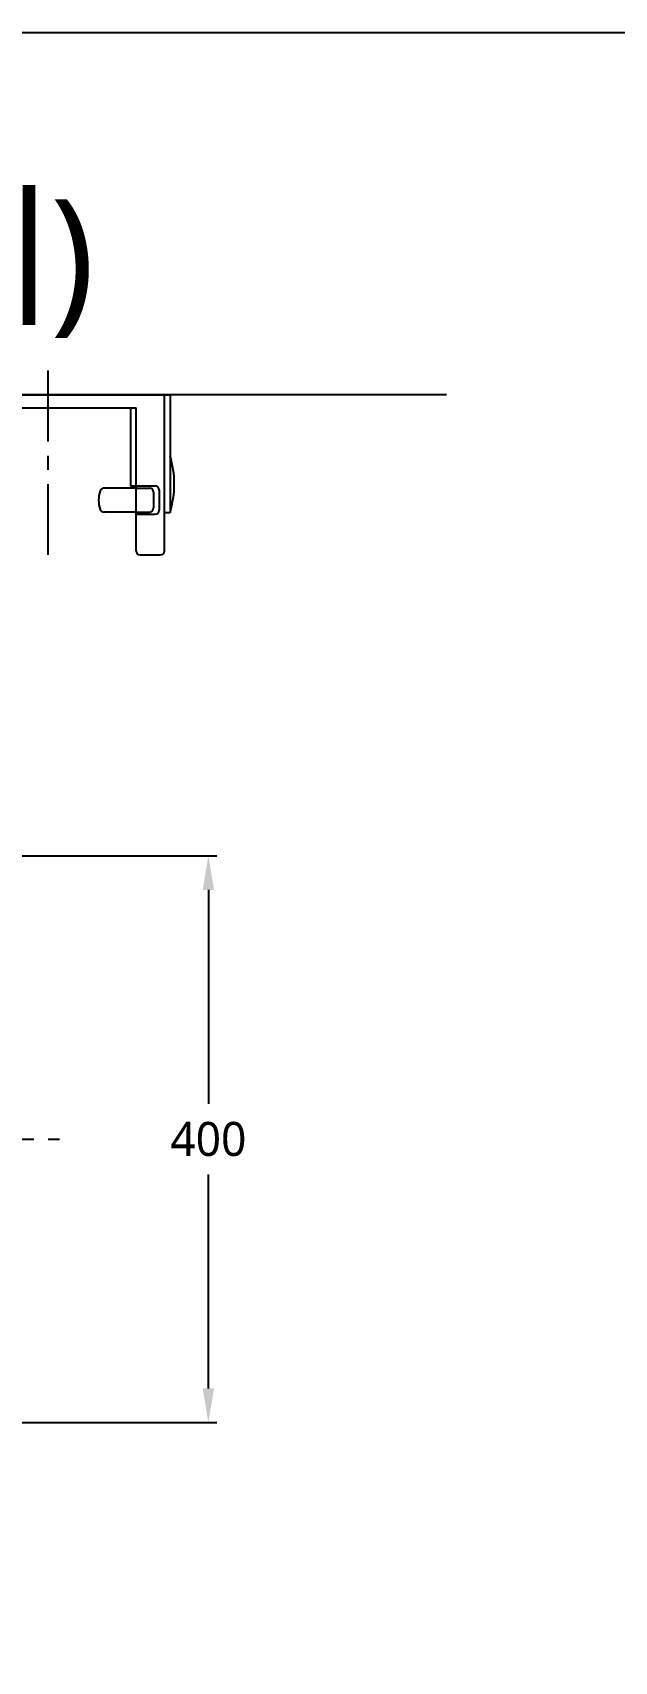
# Model space of a CAD drawing. Extents: x 2759 to 9191, y -64 to 2464.
# Drawn here: x 7264 to 7674, y 1315 to 2464 of the extents above; entities that cross this region are included whole.
import ezdxf

# ---------------------------------------------------------------- set-up
doc = ezdxf.new("R2010")
doc.units = 0
doc.header["$LTSCALE"] = 20
doc.header["$MEASUREMENT"] = 0
doc.linetypes.add('CENTER', pattern=[2, 1.25, -0.25, 0.25, -0.25])
doc.layers.get('0').update_dxf_attribs({"linetype": 'CONTINUOUS'})
doc.layers.get('DEFPOINTS').update_dxf_attribs({"linetype": 'CONTINUOUS'})
for name, color, linetype in [('3', 3, 'CONTINUOUS'), ('4', 4, 'CONTINUOUS'), ('6', 6, 'CONTINUOUS'), ('CENTER', 2, 'CENTER')]:
    doc.layers.add(name, color=color, linetype=linetype)
doc.styles.add('GHS', font='romans', dxfattribs={"bigfont": 'ghs'})
doc.styles.get("Standard").update_dxf_attribs({"font": 'NanumGothic.ttf'})
doc.dimstyles.get("Standard").update_dxf_attribs({"dimtxt": 2.7, "dimasz": 2.5, "dimexe": 1.5, "dimexo": 1.5, "dimgap": 1.5, "dimtad": 1, "dimdec": 0, "dimlfac": 10, "dimzin": 0, "dimdsep": 46, "dimtxsty": 'Standard', "dimcen": 0, "dimclrt": 2, "dimadec": 0, "dimazin": 0, "dimtfac": 1, "dimtdec": 0, "dimtmove": 0, "dimatfit": 3, "dimfxl": 0, "dimtolj": 1, "dimtzin": 0, "dimarcsym": 0})

# ---------------------------------------------------------------- blocks, each defined once
blk = doc.blocks.new('*D29')
at = {"color": 3, "lineweight": -2}
for p, q in [((6838.4, 1883.5), (7394, 1883.5)), ((7388, 1859.5), (7388, 1708.7)), ((7388, 1507.9), (7388, 1658.7)), ((6838.4, 1483.9), (7394, 1483.9))]:
    blk.add_line(p, q, dxfattribs=at)
at = {"color": 3}
for points in [[(7384, 1859.5), (7392, 1859.5), (7388, 1883.5)], [(7384, 1507.9), (7392, 1507.9), (7388, 1483.9)]]:
    blk.add_solid(points, dxfattribs=at)
at = {"layer": 'DEFPOINTS', "color": 0}
for p in [(6836.6, 1883.5), (6836.6, 1483.9), (7388, 1483.9)]:
    blk.add_point(p, dxfattribs=at)
at = {"color": 2, "insert": (7388, 1683.7), "char_height": 24, "attachment_point": 5}
blk.add_mtext('\\A1;400', dxfattribs=at)

msp = doc.modelspace()

# ---------------------------------------------------------------- linework, layer by layer
at = {"layer": '3', "color": 7}
msp.add_lwpolyline([(6555.9, 2208.7), (6555.9, 2464.1), (9191, 2464.1), (9191, 283.7), (8483.4, 283.7)], dxfattribs=at)
at = {"layer": '4'}
for p, q in [((7189, 2208.7), (7361, 2208.7)), ((7357, 2098.7), (7357, 2208.7)), ((7361, 2208.7), (7361, 2125.7)), ((7213, 2199.4), (7337, 2199.4)), ((7333.2, 2199.4), (7333.2, 2144.4)), ((7337, 2098.7), (7337, 2199.4)), ((7337, 2142.9), (7314.5, 2142.9)), ((7333.2, 2144.4), (7337, 2144.4)), ((7337, 2144.4), (7350.4, 2144.4)), ((7337, 2142.9), (7346.4, 2142.9)), ((7349.4, 2139.9), (7349.4, 2128.9)), ((7353.4, 2141.4), (7353.4, 2127.4)), ((7337, 2125.9), (7314.5, 2125.9)), ((7337, 2125.9), (7346.4, 2125.9)), ((7357, 2125.7), (7361, 2125.7)), ((7337, 2124.4), (7350.4, 2124.4)), ((7340, 2095.7), (7354, 2095.7))]:
    msp.add_line(p, q, dxfattribs=at)
for centre, radius, start, end in [((7295.8, 2145.7), 68.2, 342.9409, 17.0591), ((7329.1, 2134.4), 18.5, 159.257, 200.743), ((7314.5, 2139.9), 3, 90, 159.257), ((7346.4, 2139.9), 3, 0, 90), ((7350.4, 2141.4), 3, 0, 90), ((7314.5, 2128.9), 3, 200.743, 270), ((7346.4, 2128.9), 3, 270, 0), ((7350.4, 2127.4), 3, 270, 0), ((7340, 2098.7), 3, 180, 270), ((7354, 2098.7), 3, 270, 0)]:
    msp.add_arc(centre, radius, start, end, dxfattribs=at)
at = {"layer": '6'}
msp.add_lwpolyline([(7555.9, 2208.7), (6555.9, 2208.7), (6555.9, 283.7), (8483.4, 283.7), (8483.4, 1308.7)], dxfattribs=at)
at = {"layer": 'CENTER', "color": 1, "linetype": 'CENTER', "ltscale": 2}
for p, q in [((7275, 2095.7), (7275, 2228.5)), ((6555, 1683.7), (7283.1, 1683.7))]:
    msp.add_line(p, q, dxfattribs=at)

# ---------------------------------------------------------------- texts
at = {"insert": (6613.9, 2346.4), "char_height": 80, "width": 1333.024, "attachment_point": 1, "style": 'GHS'}
msp.add_mtext('{\\fNanumGothic|b0|i0|c0|p50;DST-6\\fNanumGothic|b0|i0|c129|p50;80 (개폐)}', dxfattribs=at)

# ---------------------------------------------------------------- dimensions: what is measured, and where the dimension line sits
dim = msp.add_linear_dim(base=(7388, 1483.9), p1=(6836.6, 1883.5), p2=(6836.6, 1483.9), angle=90, dimstyle='Standard', override={"dimscale": 1.2, "dimtxt": 20, "dimasz": 20, "dimexe": 5, "dimgap": 10, "dimtih": 1, "dimtoh": 1, "dimlfac": 1, "dimzin": 12, "dimclrd": 3, "dimclre": 3, "dimazin": 2, "dimarcsym": 1})
dim.commit()
dim.dimension.update_dxf_attribs({"geometry": '*D29', "text_midpoint": (7388, 1683.7)})

doc.saveas('drawing.dxf')
